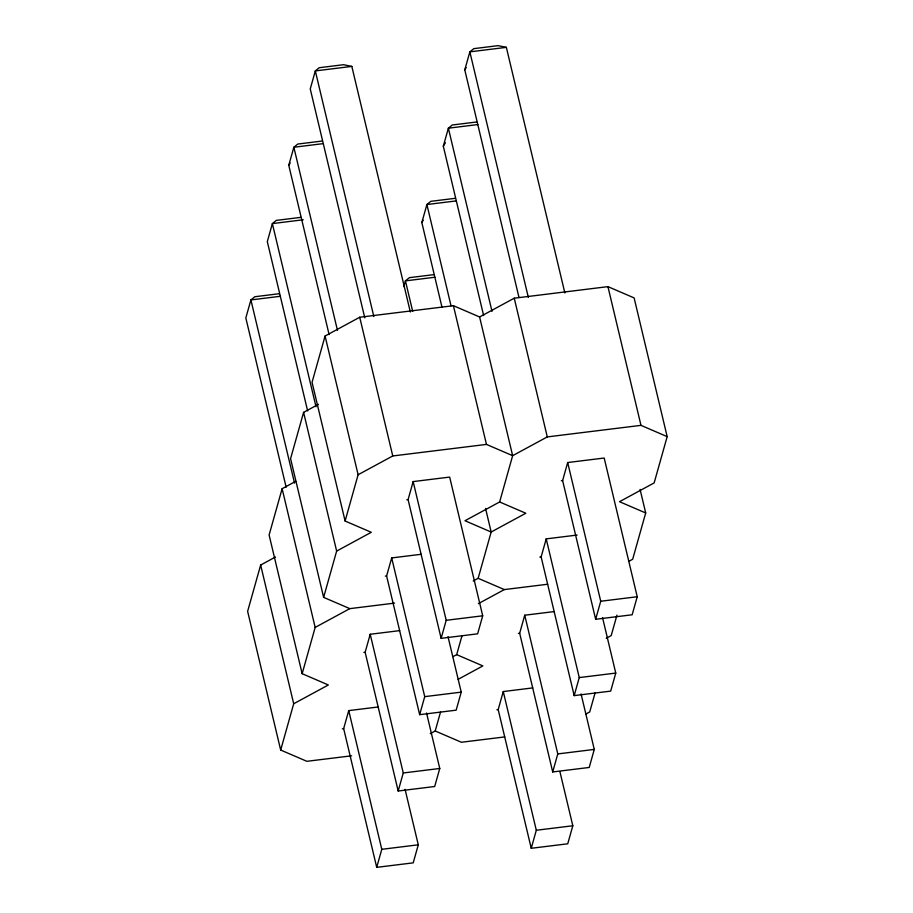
<?xml version="1.0" encoding="UTF-8"?>
<svg xmlns="http://www.w3.org/2000/svg" width="913" height="913" viewBox="0 0 913 913"><rect width="100%" height="100%" fill="white"/><g stroke="black" fill="none" stroke-linecap="round" stroke-linejoin="round"><path stroke-width="1.37" d="M329.102 334.569L288.77 165.287L293.849 147.255L297.786 144.049L322.118 141.047M275.498 556.998L260.65 565.044L247.628 611.333L280.679 750.041L306.871 761.316L351.619 755.804M295.732 481.322L282.128 488.706L269.107 534.995L302.157 673.703L328.349 684.978L293.701 703.752L280.679 750.041M318.443 404.322L303.595 412.368L290.574 458.646L323.624 597.364L349.816 608.64L394.564 603.116M628.966 561.267L632.675 559.247L645.696 512.969L619.505 501.694L654.153 482.909L667.175 436.631L634.124 297.912L607.932 286.636L514.247 298.197L479.599 316.971L453.407 305.695L359.722 317.245L325.074 336.03L312.052 382.307L345.103 521.026L371.294 532.302L336.646 551.075L323.624 597.364M403.808 286.614L405.429 280.873L409.366 277.666L433.698 274.665M441.995 307.213L421.829 222.567L426.896 204.535L430.833 201.328L455.176 198.326M483.628 315.51L443.307 146.228L448.374 128.197L452.312 124.99L476.643 121.988M518.983 297.455L464.774 69.89L469.853 51.858L473.79 48.651L498.121 45.65L506.35 47.35L564.862 292.959M302.157 673.703L315.168 627.414L282.128 488.706M345.103 521.026L358.113 474.737L325.074 336.03M405.064 789.334L418.28 844.81L413.212 862.853L376.715 867.35L343.665 728.642L348.732 710.611L378.222 706.97M426.542 712.996L439.758 768.472L434.691 786.504L398.182 791.012L365.143 652.304L370.21 634.261L399.689 630.632M448.009 636.658L461.236 692.134L456.158 710.166L419.66 714.674L386.61 575.955L391.688 557.923L421.167 554.294M408.088 499.616L413.155 481.585L449.664 477.088L482.703 615.796L477.636 633.827L441.127 638.335L408.088 499.616L406.81 499.776M376.715 867.35L381.782 849.318L348.732 710.611M398.182 791.012L403.261 772.98L370.21 634.261M419.66 714.674L424.728 696.642L391.688 557.923M441.127 638.335L446.206 620.304L413.155 481.585M430.251 733.664L435.204 730.982L440.568 711.923M452.962 656.652L456.683 654.644L462.035 635.585M473.208 580.988L478.15 578.306L491.171 532.017L485.556 508.438M499.628 501.967L525.82 513.243L491.171 532.017L464.979 520.741L499.628 501.967L512.649 455.678L479.599 316.971M559.92 771.668L572.816 825.763L567.738 843.795L531.24 848.291L498.19 709.584L503.268 691.552L532.747 687.911M581.067 693.937L594.283 749.425L589.216 767.456L552.707 771.953L519.668 633.245L524.735 615.214L554.225 611.573M602.546 617.599L615.761 673.086L610.683 691.118L574.186 695.615L541.135 556.907L546.214 538.875L577.096 535.064M562.613 480.569L567.681 462.537L604.189 458.029L637.228 596.737L632.161 614.78L595.653 619.276L562.613 480.569L561.335 480.717M531.24 848.291L536.308 830.259L503.268 691.552M552.707 771.953L557.786 753.921L524.735 615.214M574.186 695.615L579.253 677.583L546.214 538.875M595.653 619.276L600.731 601.245L567.681 462.537M595.093 692.876L589.73 711.935L586.02 713.943M616.948 615.168L611.208 635.585L606.255 638.278M288.77 165.287L290.186 162.982M464.774 69.89L466.178 67.585M443.307 146.228L445.407 142.77M421.829 222.567L423.233 220.261M358.113 474.737L392.761 455.964L486.458 444.403L512.649 455.678L547.286 436.905L640.983 425.355L667.175 436.631M315.168 627.414L349.816 608.64M478.355 603.664L504.341 589.581L547.697 584.24M458.121 679.34L482.874 665.919L456.683 654.644M410.336 312.006L351.825 66.409L315.316 70.917L310.249 88.949L364.789 317.895M506.35 47.35L469.853 51.858L528.353 297.455M323.328 143.615L293.849 147.255L337.479 330.415M477.853 124.556L448.374 128.197L492.004 311.356M300.651 217.385L276.308 220.387L272.371 223.594L267.304 241.625L307.635 410.907M303.264 219.782L272.371 223.594L316.012 406.753M456.386 200.894L426.896 204.535L451.033 305.832M279.173 293.724L254.841 296.725L250.904 299.932L245.825 317.964L286.157 487.245M280.382 296.291L250.904 299.932L294.534 483.091M434.908 277.244L405.429 280.873L412.699 311.401M385.332 576.114L386.61 575.955M539.857 557.067L541.135 556.907M446.206 620.304L482.703 615.796M600.731 601.245L637.228 596.737M363.865 652.453L365.143 652.304M518.39 633.405L519.668 633.245M424.728 696.642L461.236 692.134M579.253 677.583L615.761 673.086M342.386 728.791L343.665 728.642M496.912 709.743L498.19 709.584M504.752 736.917L461.396 742.258L435.204 730.982M403.261 772.98L439.758 768.472M557.786 753.921L594.283 749.425M381.782 849.318L418.28 844.81M536.308 830.259L572.816 825.763M351.825 66.409L343.596 64.709L319.253 67.71L315.316 70.917L373.828 316.514M478.15 578.306L504.341 589.581M607.932 286.636L640.983 425.355M640.081 489.391L645.696 512.969M514.247 298.197L547.286 436.905M453.407 305.695L486.458 444.403M359.722 317.245L392.761 455.964M303.595 412.368L336.646 551.075M260.65 565.044L293.701 703.752"/></g></svg>
